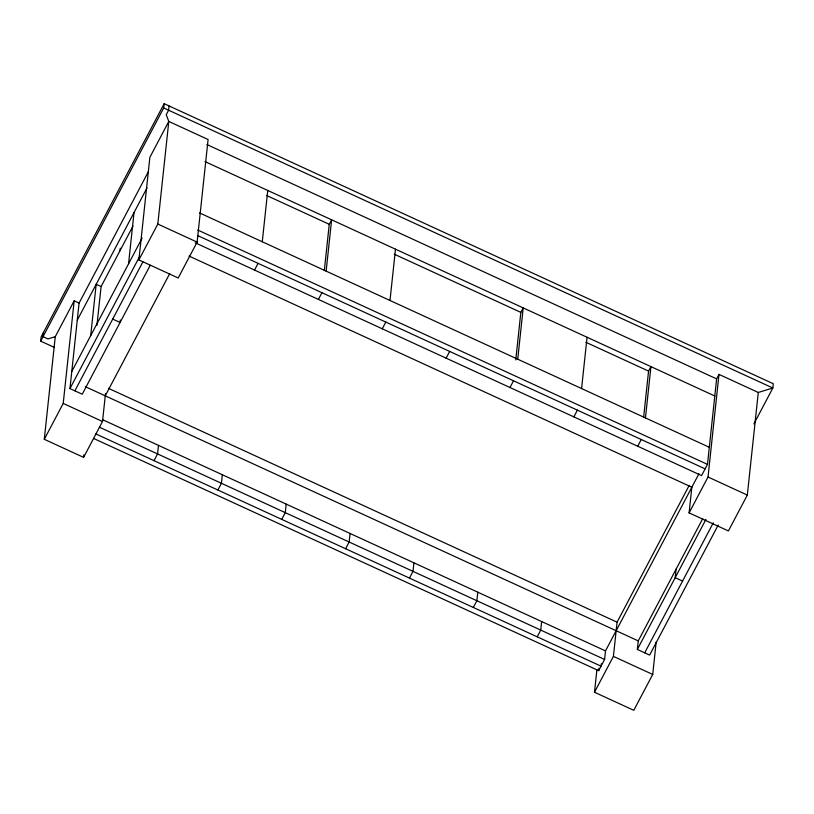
<?xml version="1.0" encoding="UTF-8"?>
<svg xmlns="http://www.w3.org/2000/svg" width="814" height="814" viewBox="0 0 814 814"><rect width="100%" height="100%" fill="white"/><g stroke="black" fill="none" stroke-linecap="round" stroke-linejoin="round"><path stroke-width="1.22" d="M54.548 347.507L40.7 341.137L41.158 336.864L164.153 103.683L773.3 383.74L772.842 388.013L753.917 423.891M43.518 332.387L43.061 336.66L47.975 338.919L55.26 336.691L74.176 300.814L79.09 303.073L69.953 388.573L82.234 394.22L150.234 265.303M105.515 393.396L102.513 421.489L83.588 457.366L44.292 439.295L55.26 336.691M44.292 439.295L63.217 403.418L74.176 300.814M90.7 335.602L96.184 284.3L101.099 286.559L96.947 325.346M83.588 457.366L83.862 454.863M120.024 250.681L120.279 248.239M120.34 320.034L120.075 322.476L112.708 319.088M128.551 263.858L134.025 212.556M138.899 259.92L157.824 224.043L168.793 121.439L208.089 139.509L197.12 242.114L178.205 277.991L138.899 259.92L149.868 157.316L168.793 121.439L166.239 114.703L168.61 110.216L169.068 105.942M40.7 341.137L163.695 107.957L164.153 103.683M158.476 445.38L157.56 453.927L154.009 460.653M222.334 474.735L221.418 483.292L217.877 490.018M262.271 241.758L267.755 190.456M286.192 504.1L285.287 512.647L281.736 519.373M324.308 270.604L329.253 224.298L331.624 219.821L326.139 271.123M350.061 533.455L349.145 542.012L345.594 548.738M389.998 300.478L395.482 249.176M413.919 562.82L413.003 571.367L409.462 578.093M477.787 592.185L476.872 600.732L473.321 607.458M515.761 359.93L520.838 312.383L523.209 307.906L517.724 359.198M541.646 621.54L540.73 630.097L537.189 636.823M581.583 388.563L587.067 337.261M656.186 641.91L652.716 674.44L633.791 710.317L594.485 692.246L596.896 669.729M93.549 438.431L598.687 670.665L598.941 668.223M601.312 663.736L601.047 666.178L95.849 433.913M598.687 670.665L604.599 659.452L605.504 650.905L698.941 473.768M594.485 692.246L613.41 656.379L617.063 622.171L689.204 485.398M643.62 417.399L648.565 371.103L650.935 366.626L645.451 417.928M718.223 525.04L649.623 655.087L637.342 649.44L638.257 640.883L702.716 518.691M676.098 569.139L675.193 577.686L682.559 581.074M163.695 107.957L772.842 388.013L758.292 392.47L747.323 495.075L728.398 530.942L689.102 512.881L691.839 487.23L189.011 256.054M195.238 242.806L701.576 475.6L707.488 464.387L716.625 378.886L718.986 374.399L758.292 392.47M689.102 512.881L708.027 477.004L718.986 374.399M79.09 303.073L148.27 171.907M77.259 320.177L147.039 187.892M101.099 286.559L133.028 226.017M71.785 371.479L142.145 238.064M69.953 388.573L139.733 256.288M74.868 390.832L142.867 261.915M105.25 395.838L169.709 273.636M254.538 270.075L258.079 263.349M318.396 299.43L321.947 292.704M382.265 328.795L385.805 322.069M446.123 358.15L449.674 351.424M509.981 387.515L513.532 380.789M573.85 416.88L577.391 410.144M637.708 446.235L641.259 439.509M637.342 649.44L705.942 519.393M644.719 652.828L713.308 522.781M206.878 144.526L716.625 378.886M205.036 161.62L714.794 395.98M266.534 195.462L329.253 224.298M394.261 254.192L520.838 312.383M585.846 342.267L648.565 371.103M199.552 212.922L709.309 447.283M197.741 230.026L707.488 464.387M197.639 235.561L705.117 468.874M157.824 224.043L197.12 242.114M708.027 477.004L747.323 495.075M108.415 388.319L617.063 622.171M85.358 386.691L638.257 640.883M102.595 419.688L605.504 650.905M63.217 403.418L102.513 421.489M613.41 656.379L652.716 674.44M99.4 427.187L604.599 659.452"/></g></svg>
